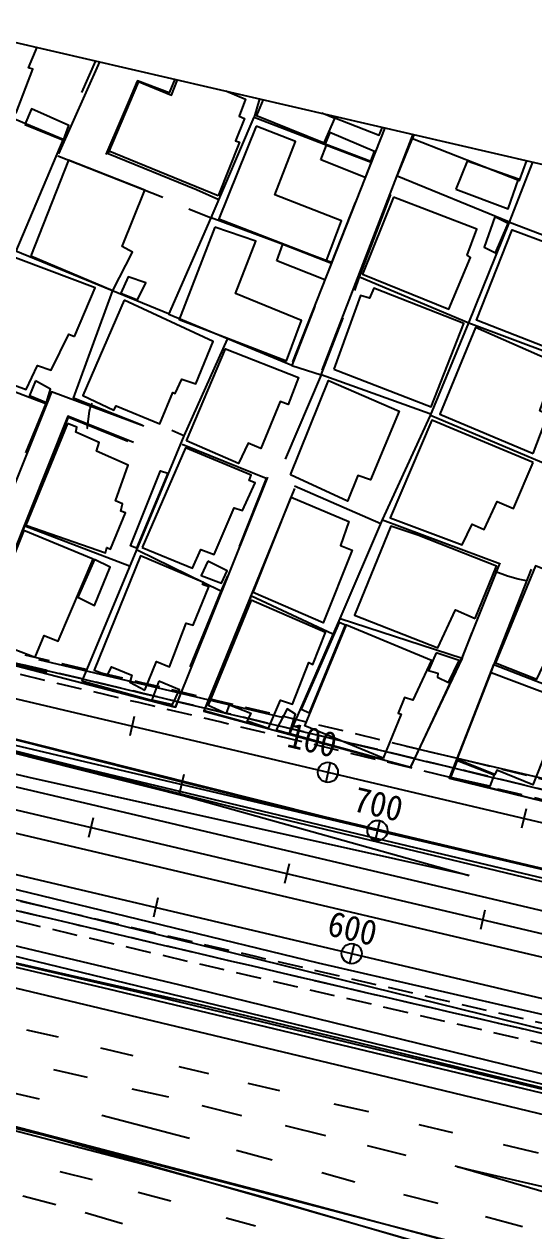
# Model space of a CAD drawing. Header units: millimetres. Extents: x 3302 to 4098, y 1103 to 1809.
# Drawn here: x 3878.5 to 3929.1, y 1436.8 to 1556.7 of the extents above; entities that cross this region are included whole.
import ezdxf
from ezdxf.xclip import XClip

# ---------------------------------------------------------------- set-up
doc = ezdxf.new("R2010")
doc.units = ezdxf.units.MM
doc.header["$LTSCALE"] = 10
doc.header["$MEASUREMENT"] = 0
doc.header["$XCLIPFRAME"] = 2
doc.linetypes.add('DASHED', pattern=[0.75, 0.5, -0.25])
doc.linetypes.add('HIDDEN', pattern=[0.375, 0.25, -0.125])
for name, color, linetype in [('TN-CABL', 4, 'Continuous'), ('TZ-BASE', 253, 'Continuous'), ('TZ-CABL', 4, 'Continuous')]:
    doc.layers.add(name, color=color, linetype=linetype)
doc.layers.add('TX-PAPR', color=2, linetype='Continuous', plot=False)
doc.styles.get("Standard").update_dxf_attribs({"font": 'GulimChe.ttf'})
doc.linetypes.add('TRACKS', pattern='A,3.81,[130,ltypeshp.shx,S=6.35,R=0,X=0,Y=0],3.81', length=7.62)
doc.linetypes.add('ZIGZAG', pattern='A,0.0001,-0.2,[131,ltypeshp.shx,S=0.2,R=0,X=-0.2,Y=0],-0.4,[131,ltypeshp.shx,S=0.2,R=180,X=0.2,Y=0],-0.2', length=0.8001)

# ---------------------------------------------------------------- blocks, each defined once
blk = doc.blocks.new('JD-DRDHDHDFHDHF')
at = {"layer": 'TZ-BASE'}
for p, q in [((453.43, 55.15), (502.89, 43.5)), ((506.71, 52.36), (506.25, 50.42)), ((506.71, 52.36), (506.25, 50.42)), ((455.83, 49.96), (501.85, 39.12)), ((526.17, 47.78), (525.72, 45.83)), ((526.17, 47.78), (525.72, 45.83)), ((511.62, 46.58), (511.16, 44.64)), ((545.64, 43.19), (545.18, 41.25)), ((545.64, 43.19), (545.18, 41.25)), ((502.61, 42.28), (502.15, 40.34)), ((531.09, 42), (530.63, 40.05)), ((522.08, 37.7), (521.62, 35.75)), ((509.06, 34.34), (508.6, 32.4)), ((541.54, 33.11), (541.09, 31.17)), ((528.53, 29.76), (528.07, 27.81))]:
    blk.add_line(p, q, dxfattribs=at)
for points, elevation in [([(534.44, 110.35), (534.34, 110.4), (530.77, 111.8), (530.58, 111.9), (530.54, 111.94), (530.47, 112)], 48), ([(502.01, 80.95), (502.06, 81.07), (502.07, 81.14), (502.26, 82.68), (502.32, 82.98), (502.35, 83.06), (502.43, 83.26), (502.49, 83.39), (502.54, 83.46), (502.55, 83.47)], 45), ([(545.74, 65.85), (545.66, 65.84), (544.85, 65.98), (543.77, 66.3), (542.61, 66.71), (542.47, 66.73), (542.46, 66.73)], 45)]:
    blk.add_lwpolyline(points, dxfattribs=dict(at, elevation=elevation))
at = {"layer": 'TZ-BASE', "linetype": 'DASHED', "ltscale": 5, "flags": 128}
blk.add_lwpolyline([(-9.88, 16.59, -0.172881), (352.19, 89.28), (352.27, 89.26), (353.26, 89.12), (354.25, 88.97), (355.23, 88.83), (356.22, 88.68), (357.21, 88.52), (358.2, 88.37), (359.19, 88.22), (360.18, 88.06), (361.16, 87.9), (362.15, 87.74), (363.14, 87.58), (364.12, 87.42), (365.11, 87.25), (366.1, 87.08), (367.08, 86.92), (368.07, 86.75), (369.05, 86.58), (370.04, 86.4), (371.02, 86.23), (372.01, 86.06), (372.99, 85.88), (373.98, 85.7), (374.96, 85.52), (375.94, 85.34), (376.93, 85.16), (377.91, 84.98), (378.89, 84.79), (379.87, 84.61), (380.86, 84.42), (381.84, 84.23), (382.82, 84.04), (383.8, 83.85), (384.78, 83.66), (385.76, 83.47), (386.75, 83.27), (387.73, 83.08), (388.71, 82.88), (389.69, 82.68), (390.67, 82.48), (391.65, 82.28), (392.63, 82.08), (393.61, 81.88), (394.59, 81.68), (395.56, 81.47), (396.54, 81.27), (397.52, 81.06), (398.5, 80.86), (399.48, 80.65), (400.46, 80.44), (401.43, 80.23), (402.41, 80.02), (403.39, 79.81), (404.37, 79.6), (405.34, 79.39), (406.32, 79.17), (407.3, 78.96), (408.27, 78.74), (409.25, 78.53), (410.23, 78.31), (411.2, 78.1), (412.18, 77.88), (413.16, 77.66), (414.13, 77.44), (415.11, 77.22), (416.08, 77), (417.06, 76.78), (418.03, 76.56), (419.01, 76.34), (419.98, 76.11), (420.96, 75.89), (421.93, 75.67), (422.91, 75.45), (423.88, 75.22), (424.86, 75), (425.83, 74.77), (426.8, 74.55), (427.78, 74.32), (428.75, 74.09), (429.73, 73.87), (430.7, 73.64), (431.68, 73.41), (432.65, 73.19), (433.62, 72.96), (434.6, 72.73), (435.57, 72.5), (436.54, 72.28), (437.52, 72.05), (438.49, 71.82), (439.46, 71.59), (440.44, 71.36), (441.41, 71.13), (442.38, 70.9), (443.36, 70.67), (444.33, 70.44), (445.3, 70.21), (446.28, 69.99), (657.56, 20.22), (658.54, 19.99), (659.51, 19.76), (660.48, 19.53), (661.46, 19.31), (662.43, 19.08), (663.4, 18.85), (664.38, 18.62), (665.35, 18.39), (666.32, 18.16), (667.3, 17.93), (668.27, 17.7), (669.25, 17.47), (670.22, 17.25), (671.19, 17.02), (672.17, 16.79), (673.14, 16.56), (674.11, 16.33), (675.09, 16.11), (676.06, 15.88), (677.03, 15.65), (678.01, 15.42), (678.98, 15.2), (679.96, 14.97), (680.93, 14.74), (681.02, 14.72)], format="xyb", dxfattribs=at)
at = {"layer": 'TZ-BASE'}
for points in [[(448.58, 65.03), (658.45, 15.6)], [(448.58, 65.03), (658.45, 15.6)], [(450.99, 59.84), (659.37, 10.76)], [(660.65, 4.03), (454.63, 52.56)], [(458.27, 45.28), (661.93, -2.69)], [(502.89, 43.5), (660.19, 6.45), (662.14, 6), (664.08, 5.54), (666.03, 5.08), (667.98, 4.62), (669.92, 4.16), (671.87, 3.71), (673.82, 3.25), (675.76, 2.79), (677.71, 2.34), (678.1, 2.25)], [(501.85, 39.12), (661.11, 1.61), (663.06, 1.16), (665.01, 0.7), (666.95, 0.24), (668.9, -0.22), (670.85, -0.68), (672.79, -1.13), (674.74, -1.59), (676.69, -2.05), (677.08, -2.14)]]:
    blk.add_lwpolyline(points, dxfattribs=at)
for points in [[(476.41, 145.44, 47.51), (512.66, 130.54, 49.16), (507.79, 118.93, 48.37), (504.44, 120.1, 48.37), (499.18, 108.24, 48.98)], [(522.45, 87.59, 48.37), (535.66, 121.11, 49.39), (516.34, 128.97, 49.29), (510.17, 114.31, 48.55), (507.01, 115.51, 48.93), (503.89, 108.18, 47.86)], [(552.52, 86.93, 46.93), (561.58, 110.81, 49.7), (538.17, 120.08, 49.37), (525.32, 86.75, 48.06)], [(507.67, 81.18, 43.99), (498.49, 84.61, 43.99), (498.04, 83.51, 43.87), (488.27, 59.1, 44.02), (477.88, 62.07, 43.73), (492.82, 98.51, 43.73)], [(645.36, 25.61, 48.01), (625.8, 32.22, 46.6), (621.76, 20.03, 46.47), (614.63, 21.6, 45.73), (587.9, 27.92, 45.24), (556.82, 34.96, 44.58), (525.58, 42.39, 44.22), (484.17, 52.78, 43.81), (433.28, 66.01, 43.25), (416.73, 70.19, 43.02), (399.19, 74.63, 42.61), (392.38, 75.94, 42.45), (381.11, 78.37, 42.33), (366.41, 79.74, 42.3), (343.29, 82, 42.25), (335.37, 82.82, 41.74), (323.38, 83.75, 41.15), (289.9, 84.55, 41.51), (278.09, 84.35, 41.45), (269.3, 84.08, 41.4)], [(156.46, 64.87, 46.82), (171.58, 67.78, 46.82), (191.25, 71.04, 46.82), (214.66, 73.43, 46.82), (233.5, 74.65, 46.7), (238.71, 81.21, 47.07), (267.67, 83.04, 47.3), (291.25, 83.33, 47.41), (322.34, 82.79, 47.39), (354.94, 79.68, 47.35), (381.69, 76.75, 47.35), (388.61, 75.49, 47.85), (432.51, 64.88, 47.85), (472.05, 54.58, 48.39), (516.69, 43.31, 48.56), (548.05, 35.76, 48.58), (573.3, 30.01, 49.08), (646.97, 13.36, 48.7)], [(239.19, 80.93, 42.68), (261.57, 82.33, 42.76), (290.52, 83.1, 42.66), (315.72, 82.97, 43.17), (329.66, 82.21, 43.3), (357.06, 79.28, 43.07), (374.38, 77.66, 43.04), (387.83, 75.91, 43.4), (399.47, 73.16, 43.48), (420.23, 68.23, 43.94), (444.61, 61.72, 44.17), (469.8, 54.91, 44.35), (490.76, 49.74, 44.37), (511.78, 44.44, 44.48), (539.97, 36.55, 45.17)], [(647, 13.4, 49.11), (629.51, 17.53, 48.83), (608.31, 22.26, 48.9), (583.13, 27.93, 48.88), (550.98, 35.39, 48.47), (526.7, 41.19, 48.5), (501.7, 47.18, 48.5), (478.99, 52.94, 48.37), (464.44, 56.84, 48.26), (450.27, 60.47, 48.44), (435.6, 64.35, 47.91), (422.29, 67.75, 47.93), (411.58, 70.42, 47.88)], [(506.62, 79.56, 43.71), (500.11, 82.19, 43.71), (490.65, 58.5, 44.07), (510.81, 53.29, 44.32), (519.96, 76.13, 44.86)], [(539.97, 36.55, 45.53), (496.27, 46.28, 44.86), (453.88, 56.25, 44.76), (425.5, 63.04, 44.6), (406.57, 65.73, 44.55), (390.99, 68.47, 44.55), (373.27, 71.22, 44.53), (358.76, 72.93, 44.37), (346.82, 73.72, 44.25), (331.45, 74.65, 44.19), (314.57, 75.6, 43.94), (281.62, 76.19, 43.81), (253.11, 75.55, 43.73), (238.86, 74.5, 43.68), (235.22, 73.97, 43.66)], [(522.62, 75.01, 44.86), (513.61, 52.87, 44.27), (534.17, 47.33, 44.66), (539.35, 58.34, 44.63), (542.99, 67.44, 44.02)], [(546.14, 66.98, 44.3), (537.99, 46.22, 44.42), (547.31, 43.92, 44.55), (555.27, 64.26, 44.35)], [(600.65, 2.34, 47.37), (590.09, 4.75, 47.37), (571.36, 9.55, 47.01), (550.02, 14.75, 46.47), (528.93, 19.92, 45.99), (513.42, 23.67, 45.63), (501.06, 26.44, 45.37), (481.57, 30.9, 45.06), (454.33, 37.41, 45.19), (428.53, 43.77, 44.73), (411.94, 47.48, 45.06), (397.88, 50.81, 45.14), (390.18, 52.8, 44.91), (384.26, 54.14, 44.89), (378.75, 55.41, 44.99), (373.07, 56.28, 44.96), (368.04, 56.64, 44.91), (360.6, 56.95, 45.01), (347.81, 57.33, 45.01), (333.79, 57.39, 44.83), (316.65, 57.39, 44.83), (305.01, 57.31, 44.91), (286.54, 57.48, 44.91), (271.6, 57.15, 44.78)], [(600.24, 2.18, 46.9), (575.05, 8.46, 46.86), (553.78, 13.73, 46.6), (531.77, 19.03, 46.23), (507.07, 24.97, 45.65), (476.69, 31.98, 45.37), (442.35, 40.4, 45.37), (418.09, 45.98, 45.29), (395.29, 51.58, 45.26), (378.06, 55.38, 45.06), (371.2, 56.54, 45.01), (362, 57.2, 45.14), (344.19, 57.32, 45.28), (317.37, 57.4, 45.1), (285.48, 57.38, 45.19), (271.6, 57.15, 44.78)], [(292.04, 56.59, 42.91), (308.25, 56.64, 42.97), (320.1, 56.61, 42.94), (329.85, 56.51, 42.94), (343.64, 56.57, 42.86), (357.62, 56.34, 42.91), (368.42, 55.93, 42.76), (371.89, 55.7, 42.86), (374.66, 55.39, 42.89), (379.96, 54.54, 42.94), (388.69, 52.61, 42.79), (410.94, 47.31, 42.81), (432.71, 42.15, 42.81), (462.33, 35.33, 42.91), (487.32, 29.24, 43.07), (504.11, 25.3, 43.22), (548.69, 14.6, 44.27), (587.39, 5.07, 45.37), (600.68, 1.81, 46.11), (626.32, -4.38, 47.98), (666.81, -14, 51.23), (673.89, -15.76, 51.94)], [(300.72, 54.81, 42.71), (314, 54.86, 42.79), (328.56, 54.72, 42.74), (340.72, 54.71, 42.74), (348.95, 54.74, 42.71), (357, 54.69, 42.79), (360.7, 54.64, 42.79), (364.7, 54.63, 42.79), (368.59, 54.22, 42.81), (373.44, 53.8, 42.81), (376.83, 53.27, 42.79), (381.3, 52.35, 42.81), (390.38, 50.2, 42.74), (400.86, 47.79, 42.53), (417.22, 43.94, 42.68), (434.32, 39.97, 42.66), (462.12, 33.17, 42.84), (487.36, 27.17, 42.91), (528.25, 17.42, 43.71), (578.11, 5.38, 45.17), (609.44, -2.16, 46.86), (632.84, -7.92, 48.44), (662.54, -15, 50.65), (673.42, -17.77, 51.75)], [(101.69, 12.35, 46.02), (108.82, 15.03, 46.07), (129.27, 21.39, 45.85), (149.95, 26.83, 45.29), (169.51, 30.81, 44.96), (193.51, 34.92, 44.37), (222.6, 39.11, 43.81), (244.72, 41.34, 43.14), (265.53, 41.82, 42.91), (296.6, 41.79, 42.68), (335.7, 41.77, 42.54), (360.31, 41.37, 42.52), (370.8, 40.4, 42.52), (384.56, 37.99, 42.34), (412.36, 31.44, 42.34), (490.69, 12.69, 42.79), (521.31, 4.69, 43.44), (540.81, -0.53, 43.9), (561.4, -5.8, 44.28), (562.01, -6.01, 44.28), (562.5, -6.42, 44.28)], [(562.43, -7.47, 44.43), (557.25, -6.31, 44.3), (542.02, -1.99, 43.94), (519.23, 4.65, 43.44), (507.66, 7.84, 43.18), (493.82, 11.45, 42.99), (465.25, 18.26, 42.83), (419.93, 29.09, 42.58), (384.47, 37.48, 42.66)], [(297.06, 41.43, 42.68), (325.38, 41.4, 42.71), (344.57, 41.39, 42.74), (353.06, 41.37, 42.74), (359.14, 41.23, 42.74), (365.33, 40.77, 42.76), (369, 40.37, 42.76), (373.39, 39.8, 42.71), (379.17, 38.89, 42.68), (392.17, 35.97, 42.61), (413.53, 30.88, 42.61), (457.04, 20.57, 42.81), (497.77, 10.75, 43.07)], [(476.01, 38.58, 44.83), (477.37, 39.21, 44.99), (477.55, 39.27, 44.94), (478.36, 39.19, 44.94), (524.96, 27.87, 45.27), (546.9, 22.83, 45.63), (551.57, 21.76, 45.65), (560.04, 20.13, 45.7), (566.23, 18.87, 45.81), (571.13, 17.71, 45.86), (574.93, 16.71, 45.83), (575.62, 16.13, 45.76), (574.59, 12.42, 45.65), (573.51, 9.65, 45.7), (573.1, 9.53, 45.7), (495.88, 28.27, 44.63), (475.38, 33.27, 44.55), (475.45, 34.11, 44.55), (475.57, 36.45, 44.55), (475.69, 37.15, 44.55), (475.7, 37.81, 44.55), (476.14, 38.41, 44.55), (478.36, 39.19, 44.55)], [(496.01, 21.23, 42.61), (499.14, 20.51, 42.71)], [(503.35, 19.43, 42.71), (506.56, 18.65, 42.84)], [(502.06, 16.47, 42.98), (498.7, 17.24, 42.88)], [(511.13, 17.57, 42.84), (514.08, 16.88, 42.97)], [(517.98, 15.92, 43.2), (521.12, 15.2, 43.17)], [(493.8, 15.17, 42.73), (497.27, 14.36, 42.73)], [(510.13, 14.54, 43.14), (506.5, 15.32, 43.07)], [(517.38, 12.67, 43.31), (513.46, 13.67, 43.21)], [(526.53, 13.85, 43.3), (529.96, 13.09, 43.43)], [(503.5, 12.75, 42.83), (512.18, 10.45, 43.18)], [(525.74, 10.69, 43.45), (521.72, 11.67, 43.45)], [(534.97, 11.81, 43.55), (538.31, 11.03, 43.55)], [(559.18, -6.83, 44.45), (497.77, 10.75, 43.07), (561.11, -5.77, 44.27)], [(533.72, 8.73, 43.72), (529.86, 9.7, 43.45)], [(543.33, 9.81, 43.73), (546.83, 9.01, 43.73)], [(516.87, 9.26, 43.24), (520.39, 8.3, 43.24)], [(541.92, 6.8, 43.87), (538.59, 7.67, 43.82)], [(563.68, 0.35, 44.17), (538.82, 7.6, 43.76), (564.17, 1.74, 44.25)], [(502.55, 6.32, 42.91), (499.35, 7.11, 42.91)], [(525.35, 7.05, 43.43), (528.6, 6.11, 43.52)], [(510.35, 4.19, 43.14), (507.1, 5.07, 43.11)], [(533.46, 4.84, 43.59), (536.84, 4, 43.69)], [(495.64, 4.71, 42.74), (498.92, 3.87, 42.9)], [(501.82, 3.08, 42.9), (505.55, 1.98, 42.92)], [(518.76, 1.71, 43.38), (515.84, 2.52, 43.29)], [(541.59, 2.66, 43.74), (545.28, 1.67, 43.83)]]:
    blk.add_polyline3d(points, dxfattribs=at)
for points in [[(490.96, 125.61, 53.03), (486.66, 115.46, 53.74), (494.96, 112.33, 53.26), (496.62, 116.65, 52.95), (496.19, 116.81, 52.95), (497.45, 119.76, 52.95), (497.26, 119.85, 52.95), (498.26, 122.68, 52.95), (490.96, 125.61, 53.03)], [(535.46, 121.19, 58.56), (526.51, 124.83, 57.84), (522.03, 113.65, 58.53), (531.04, 110.1, 58.43), (535.46, 121.19, 58.56)], [(534.34, 109.78, 58.35), (544.96, 105.61, 60.25), (548.78, 115.73, 62.88), (538.18, 120.01, 60.12), (534.34, 109.78, 58.35)], [(515.04, 104.08, 54.26), (504.11, 108.56, 54.23), (507.02, 115.48, 54.23), (510.39, 114.09, 54.23), (511.28, 116.35, 54.2), (517.74, 113.7, 52.03), (517.14, 112.01, 52.03), (517.67, 111.75, 52.03), (516.77, 109.54, 52.03), (517.16, 109.41, 54.36), (515.04, 104.08, 54.26)], [(495.84, 111.16, 51.41), (499.66, 109.61, 51.57), (500.21, 111.08, 51.57), (496.49, 112.73, 51.41), (495.84, 111.16, 51.41)], [(518.81, 110.99, 52.21), (515.1, 101.79, 52.21), (525.8, 97.67, 52.44), (527.3, 101.58, 52.44), (520.68, 104.17, 52.34), (522.73, 109.49, 52.34), (518.81, 110.99, 52.21)], [(525.24, 107.67, 50.98), (525.8, 109.1, 50.98), (530.23, 107.41, 50.98), (529.65, 105.9, 50.98), (525.24, 107.67, 50.98)], [(496.42, 98.11, 52.1), (504.56, 94.68, 52.13), (506.53, 98.47, 53.49), (505.5, 99.03, 53.59), (507.75, 104.65, 52.87), (500.16, 107.62, 52.8), (496.42, 98.11, 52.1)], [(538.63, 104.73, 52.31), (543.85, 102.8, 52.31), (544.88, 105.75, 52.28), (539.77, 107.54, 52.28), (538.63, 104.73, 52.31)], [(532.46, 103.94, 52.34), (529.39, 96.3, 52.34), (537.94, 92.83, 52.23), (540.11, 97.96, 52.36), (539.78, 98.2, 52.36), (540.73, 100.77, 52.36), (532.46, 103.94, 52.34)], [(514.7, 100.96, 52.16), (511.15, 91.78, 52.16), (521.81, 87.69, 51.95), (523.3, 91.68, 51.93), (516.77, 94.36, 51.93), (518.77, 99.56, 51.93), (514.7, 100.96, 52.16)], [(548.92, 88.5, 52.18), (540.71, 91.72, 52.18), (544.24, 100.71, 52.18), (551.73, 97.93, 52.18), (549.57, 92.79, 52.18), (550.41, 92.39, 52.18), (548.92, 88.5, 52.18)], [(500.78, 90.1, 50.57), (502.81, 94.94, 50.54), (493.12, 98.59, 50.67), (489.18, 88.68, 50.67), (491.58, 87.7, 50.67), (491.19, 86.6, 50.72), (495.98, 84.84, 52.05), (497.11, 87.21, 50.42), (498.46, 86.77, 50.65), (500.2, 90.35, 50.65), (500.78, 90.1, 50.57)], [(520.86, 97.62, 50.54), (521.45, 99.29, 50.54), (526.28, 97.38, 50.54), (525.64, 95.75, 50.54), (520.86, 97.62, 50.54)], [(526.53, 86.85, 55.43), (536.19, 83.12, 55.33), (539.45, 91.41, 55.46), (530.5, 94.91, 55.41), (530.06, 93.91, 55.41), (529.16, 94.19, 55.41), (526.53, 86.85, 55.43)], [(505.69, 93.71, 50.54), (501.6, 84.25, 50.44), (504.67, 82.79, 50.47), (504.91, 83.21, 50.47), (509.23, 81.41, 50.47), (510.55, 84.55, 50.47), (510.78, 84.43, 50.47), (511.43, 85.88, 50.47), (512.82, 85.39, 50.47), (514.54, 89.62, 50.47), (505.69, 93.71, 50.54)], [(546.32, 78.47, 50.47), (547.79, 82.31, 50.49), (546.98, 82.72, 50.8), (548.63, 87.47, 51.16), (540.61, 91, 51.23), (537.05, 82.39, 51.39), (546.32, 78.47, 50.47)], [(511.89, 79.73, 50.18), (515.76, 88.87, 49.88), (523.03, 86.04, 49.72), (521.98, 83.34, 49.57), (521.2, 83.65, 49.54), (519.28, 78.99, 49.44), (518.01, 79.52, 49.65), (517.07, 77.5, 49.8), (511.89, 79.73, 50.18)], [(522.23, 76.37, 49.93), (526, 85.72, 49.93), (533.02, 82.67, 53.1), (530.18, 75.87, 50.31), (528.92, 76.28, 50.31), (527.9, 73.74, 50.16), (522.23, 76.37, 49.93)], [(546.32, 77.6, 49.98), (536.26, 81.8, 49.54), (532.12, 72.08, 49.67), (539.28, 69.4, 50.26), (540.27, 71.45, 50.06), (541.45, 70.92, 50.03), (542.74, 73.7, 50.03), (544.38, 73.01, 50.03), (546.32, 77.6, 49.98)], [(500.07, 81.45, 48.96), (495.92, 71.37, 48.52), (503.84, 68.61, 48.7), (503.99, 69.15, 48.7), (504.35, 68.98, 48.7), (505.83, 72.58, 48.7), (505.36, 72.74, 48.7), (505.53, 73.47, 48.7), (504.83, 73.78, 48.7), (506.09, 77.33, 48.7), (502.97, 78.71, 48.7), (503.22, 79.56, 48.7), (500.89, 80.61, 48.7), (501.01, 81.11, 48.7), (500.07, 81.45, 48.96)], [(507.48, 69.13, 48.83), (512.5, 67.08, 48.8), (513.31, 68.95, 48.8), (514.63, 68.43, 48.8), (516.63, 73.07, 48.8), (517.46, 72.81, 48.8), (518.72, 75.56, 48.8), (518.13, 75.78, 48.8), (518.32, 76.33, 48.8), (511.81, 79.05, 48.47), (507.48, 69.13, 48.83)], [(518.5, 64.67, 48.88), (522.3, 74.14, 48.88), (528.01, 71.71, 48.88), (527.19, 69.33, 48.88), (528.35, 68.89, 48.88), (525.48, 61.65, 51.64), (518.5, 64.67, 48.88)], [(495.73, 70.84, 49.08), (492.05, 61.75, 46.86), (493.9, 60.93, 47.68), (493.39, 59.56, 48.01), (496.87, 58.25, 48.34), (497.75, 60.39, 48.34), (499.16, 59.84, 48.34), (502.62, 67.99, 48.73), (495.73, 70.84, 49.08)], [(540.58, 62.08, 49.16), (542.67, 67.27, 49.16), (534.87, 70.35, 49.29), (532.2, 71.27, 49.34), (528.57, 62.4, 48.57), (536.86, 59.16, 49.14), (538.61, 62.96, 48.9), (540.58, 62.08, 49.16)], [(507.76, 54.96, 48.5), (508.92, 57.8, 48.5), (510.2, 57.29, 48.5), (511.87, 61.61, 48.5), (512.56, 61.43, 48.5), (514.1, 65.24, 48.44), (513.48, 65.46, 48.44), (513.58, 65.65, 48.44), (507.34, 68.32, 48.34), (502.73, 56.96, 48.62), (504.03, 56.45, 48.62), (504.43, 57.28, 48.62), (506.46, 56.45, 48.42), (506.25, 55.76, 48.39), (507.76, 54.96, 48.5)], [(553.16, 59.25, 49.72), (554.94, 63.9, 49.72), (546.56, 67.32, 50.65), (542.6, 57.69, 49.93), (546.7, 56.05, 50.01), (547.28, 57.33, 49.06), (550.01, 56.21, 48.8), (551.45, 59.85, 48.8), (553.16, 59.25, 49.72)], [(518.3, 63.91, 48.75), (514.04, 53.49, 49.14), (515.87, 52.66, 48.9), (516.16, 53.52, 48.9), (518.29, 52.68, 48.9), (517.92, 51.92, 48.9), (520.04, 51.18, 48.9), (521.23, 53.96, 48.9), (522.41, 53.58, 48.9), (524.05, 57.7, 48.9), (524.43, 57.52, 48.9), (525.71, 60.69, 48.9), (518.3, 63.91, 48.75)], [(531.43, 48.21, 49.47), (523.64, 51.42, 49.47), (527.77, 61.47, 49.42), (536.22, 57.94, 49.42), (534.37, 53.96, 49.42), (533.54, 54.25, 49.42), (532.92, 52.67, 49.42), (533.2, 52.57, 49.42), (531.43, 48.21, 49.47)], [(538.77, 48.09, 49.16), (542.15, 56.73, 49.21), (550.77, 53.48, 49.31), (548.98, 48.37, 48.44), (547.66, 48.98, 48.47), (546.29, 45.55, 48.32), (542.7, 47.03, 48.75), (542.52, 46.59, 48.09), (538.77, 48.09, 49.16)], [(475.82, 37.44, 45.32), (475.99, 35.76, 45.3), (476, 34.29, 45.19), (476.08, 33.99, 45.3), (481, 32.89, 45.55), (511.1, 25.73, 45.83), (553.65, 15.3, 46.37), (570.98, 11.53, 46.17), (571.35, 11.62, 46.14), (572.3, 15.67, 46.14), (571.91, 16.12, 46.22), (570.8, 16.95, 46.29), (558.13, 19.43, 46.58), (552.27, 20.04, 46.83), (514.91, 29.22, 46.22), (477.52, 38.39, 45.42), (475.82, 37.44, 45.27)]]:
    blk.add_polyline3d(points, close=True, dxfattribs=at)
at = {"layer": 'TZ-BASE', "linetype": 'Continuous'}
for points in [[(488.55, 119.52, 50.21), (490.97, 125.5, 51.29), (504.16, 120.33, 50.82), (501.45, 114.36, 50.72)], [(523.77, 125.4, 52.44), (519.45, 114.8, 52.44), (512.06, 117.8, 51.98)], [(484.46, 110.46, 48.88), (486.62, 115.14, 49.9), (499.65, 109.72, 49.9), (494.94, 98.58, 49.03), (493.22, 99.14, 49.39)], [(515.09, 103.69, 50.44), (512.9, 104.66, 50.39), (504.12, 108.25, 50.7), (507.16, 115.45, 50.7)], [(543.96, 101.45, 50.59), (549.43, 115.51, 50.7), (551.4, 114.71, 60.4)], [(519.45, 114.8, 52.44), (518.63, 111.89, 48.52)], [(528.66, 103.43, 50.08), (526.29, 97.46, 50.08), (514.33, 101.9, 50.34), (518.62, 111.89, 50.54), (530.25, 107.41, 51.08), (529.65, 105.9, 50.98)], [(526.13, 110.36, 51.2), (525.66, 109.26, 51.2), (530.2, 107.53, 51.2), (530.55, 108.48, 51.2), (526.13, 110.36, 51.2)], [(543.96, 101.45, 50.59), (532.82, 106.02, 51), (534.34, 109.78, 58.35)], [(499.11, 108.04, 49.88), (509.54, 103.96, 50.06)], [(529.07, 96.04, 49.9), (532.19, 104.21, 50.39)], [(512.14, 102.8, 50.44), (514.33, 101.9, 50.34)], [(542.52, 102, 50.8), (541.47, 98.99, 50.82), (542.59, 98.4, 50.82), (543.83, 101.34, 50.82), (542.52, 102, 50.8)], [(524.63, 93.11, 50.42), (522.36, 87.23, 50.42), (510.14, 92.29, 49.49), (514.33, 101.9, 50.34)], [(539.95, 91.45, 50.29), (543.96, 101.45, 50.59), (556.17, 96.83, 50.62), (555.47, 94.95, 50.62)], [(510.1, 92.36, 49.16), (494.94, 98.58, 49.03)], [(507.02, 93.76, 50.56), (507.86, 95.42, 50.52), (506.1, 96.03, 50.49), (505.36, 94.41, 50.47), (507.02, 93.76, 50.56)], [(528.61, 94.69, 49.9), (529.07, 96.04, 49.9), (539.95, 91.45, 50.29)], [(507.47, 81.3, 47.57), (500.67, 83.98, 47.61), (504.56, 94.68, 52.13)], [(536.06, 82.43, 49.39), (525.26, 86.28, 48.88), (527.46, 91.95, 49.75)], [(551.38, 81.98, 49.06), (549.3, 76.68, 48.24), (536.14, 82.26, 48.03), (539.95, 91.45, 50.29), (552.42, 86.78, 49.26)], [(515.94, 89.85, 49.6), (511.64, 80.23, 47.22), (510.45, 80.76, 47.57)], [(483.46, 75.71, 46.68), (488.18, 87.16, 48.52), (497.92, 83.45, 47.78), (495.91, 78.53, 46.58)], [(522.36, 87.23, 50.42), (525.26, 86.28, 48.88), (521.68, 77.91, 47.86)], [(496.88, 85.71, 47.84), (496.3, 84.25, 47.82), (497.98, 83.53, 47.82), (498.4, 84.87, 47.82), (496.88, 85.71, 47.84)], [(399.77, 74.41, 44.76), (416.9, 70.08, 44.86), (433.58, 65.89, 44.99), (450.03, 61.65, 45.24), (466.09, 57.55, 45.4), (483.74, 52.87, 45.58), (509.97, 46.22, 45.68), (532.05, 40.72, 45.68), (554.28, 35.55, 45.94), (574.85, 30.88, 47.39), (602.82, 24.31, 47.75), (620.8, 20.13, 48.11), (621.76, 19.95, 48.26), (622.07, 20.97, 52.26)], [(506.24, 67.27, 46.04), (495.82, 71.25, 47.24), (500.17, 82.08, 46.83), (506.08, 79.71, 46.09)], [(531.37, 71.88, 47.96), (536.14, 82.26, 48.03)], [(511.64, 80.23, 47.22), (506.19, 67.15, 46.11), (501.5, 55.85, 46.42)], [(519.82, 76.01, 47.88), (511.45, 79.36, 47.78)], [(506.93, 69.08, 47.49), (506.32, 69.31, 47.49), (509.31, 76.77, 47.49), (510.04, 76.52, 47.49), (506.93, 69.08, 47.49)], [(519.82, 76.01, 47.88), (517.14, 69.24, 46.93)], [(531.2, 71.5, 47.62), (522.62, 75.24, 47.42)], [(498.04, 56.72, 46.42), (490.67, 58.5, 46.7), (495.82, 71.25, 47.24)], [(527.15, 62.09, 46.78), (531.37, 71.88, 47.96), (543.09, 67.53, 47.73)], [(515.95, 66.34, 46.98), (515.31, 64.81, 46.47), (507.07, 68.84, 46.47)], [(501.1, 64.21, 46.9), (502.75, 63.38, 46.9), (504.32, 67.19, 46.9), (502.74, 67.95, 46.9), (501.1, 64.21, 46.9)], [(514.01, 67.79, 47.25), (513.34, 66.35, 47.23), (515.36, 65.59, 47.23), (515.94, 66.81, 47.23), (514.01, 67.79, 47.25)], [(515.31, 64.81, 46.47), (512.22, 57.28, 46.52)], [(518.88, 51.46, 46.32), (513.65, 52.91, 46.52), (518.35, 64.33, 47.09), (526.43, 60.55, 47.09)], [(531.52, 48.04, 46.6), (522.15, 50.63, 46.88), (527.15, 62.09, 46.78), (539.27, 58.14, 47.27), (534.14, 47.35, 47.22)], [(527.69, 61.43, 47.23), (527.04, 61.68, 47.23), (523.27, 53.07, 47.23), (524.11, 52.71, 47.23), (527.69, 61.43, 47.23)], [(540.23, 60.68, 46.65), (539.25, 58.13, 47.27)], [(536.68, 58.66, 47.87), (535.93, 56.93, 47.87), (536.84, 56.64, 47.87), (536.82, 56.25, 47.87), (537.91, 55.71, 47.87), (538.96, 57.9, 47.87), (536.68, 58.66, 47.87)], [(548.06, 45.87, 46.47), (547.25, 43.95, 46.55), (538.06, 46.24, 48.24), (542.42, 57.5, 47.98), (551.19, 54.1, 47.98), (548.93, 48.24, 47.86)], [(511.19, 54.4, 47.09), (510.8, 53.29, 47.24), (501.5, 55.85, 46.42)], [(509.14, 55.85, 47.11), (508.46, 54.01, 47.2), (510.51, 53.53, 47.2), (511.21, 55.01, 47.16), (509.14, 55.85, 47.11)], [(520.81, 51.02, 47.13), (522.11, 50.65, 47.13), (522.72, 52.57, 47.13), (521.89, 53.12, 47.13), (520.81, 51.02, 47.13)], [(542.44, 46.54, 48.22), (542.01, 45.41, 48.22), (538.14, 46.28, 48.22), (538.8, 47.97, 48.22), (542.44, 46.54, 48.22)]]:
    blk.add_polyline3d(points, dxfattribs=at)
blk.add_polyline3d([(519.89, 114.56, 52.28), (518.83, 112.05, 51.77), (525.56, 109.33, 51.77), (526.63, 111.75, 52.26), (519.89, 114.56, 52.28)], close=True, dxfattribs=at)
at = {"layer": 'TZ-BASE'}
for centre in [(525.94, 46.8), (525.94, 46.8), (530.86, 41.02), (528.3, 28.79)]:
    blk.add_circle(centre, 1, dxfattribs=at)
for s, p in [('100', (521.76, 49.36)), ('100', (521.76, 49.36)), ('700', (528.31, 42.99)), ('600', (525.74, 30.65))]:
    blk.add_text(s, height=2.5, rotation=346.747, dxfattribs=at).set_placement(p)

msp = doc.modelspace()

# ---------------------------------------------------------------- linework, layer by layer
at = {"layer": 'TN-CABL', "linetype": 'ZIGZAG', "ltscale": 0.5}
msp.add_lwpolyline([(3812.46, 1484.38, 0.004388), (3954.46, 1450.8, 0.004388)], format="xyb", dxfattribs=at)
at = {"layer": 'TX-PAPR'}
msp.add_lwpolyline([(3343.64, 1501.11), (3555.94, 1579.93), (3776.9, 1578.2), (4077.37, 1508.63), (4043.21, 1362.57), (3759.18, 1428.33), (3582.32, 1429.72), (3421.7, 1370.09), (3343.64, 1501.11)], dxfattribs=at)
at = {"layer": 'TZ-CABL', "linetype": 'HIDDEN'}
for points in [[(3817.76, 1508.11, -0.004419), (3946.6, 1477.57, -0.000065), (3960.15, 1474.44, -0.000065)], [(3817.31, 1506.16, -0.00442), (3946.14, 1475.63, -0.000065), (3959.7, 1472.49, -0.000065)], [(3817.74, 1507.09, -0.004413), (3946.37, 1476.6, -0.000064), (3959.72, 1473.51, -0.000064)], [(3812.46, 1484.38, 0.004388), (3954.46, 1450.8, 0.004388)], [(3812.5, 1485.4, 0.004401), (3954.88, 1451.73, 0.004401)], [(3812.02, 1483.46, 0.004401), (3954.44, 1449.78, 0.004401)]]:
    msp.add_lwpolyline(points, format="xyb", dxfattribs=at)
at = {"layer": 'TZ-CABL', "linetype": 'TRACKS', "ltscale": 0.025}
msp.add_lwpolyline([(3817.74, 1507.09, -0.004413), (3946.37, 1476.6, -0.000064), (3959.72, 1473.51, -0.000064)], format="xyb", dxfattribs=at)

# ---------------------------------------------------------------- block references
at = {"layer": 'TZ-BASE'}
ref = msp.add_blockref('JD-DRDHDHDFHDHF', (3382.7, 1435.54), dxfattribs=at)
XClip(ref).set_block_clipping_path([(-39.0635841629, 65.5650149224), (173.2422440226, 144.3902753607), (394.1932433548, 142.6534344017), (694.6667461647, 73.0834723739), (660.5091346288, -72.9759921391), (376.4732620776, -7.2119075089), (199.6187412431, -5.8216980213), (38.9991202899, -65.4568176095)])

doc.saveas('drawing.dxf')
